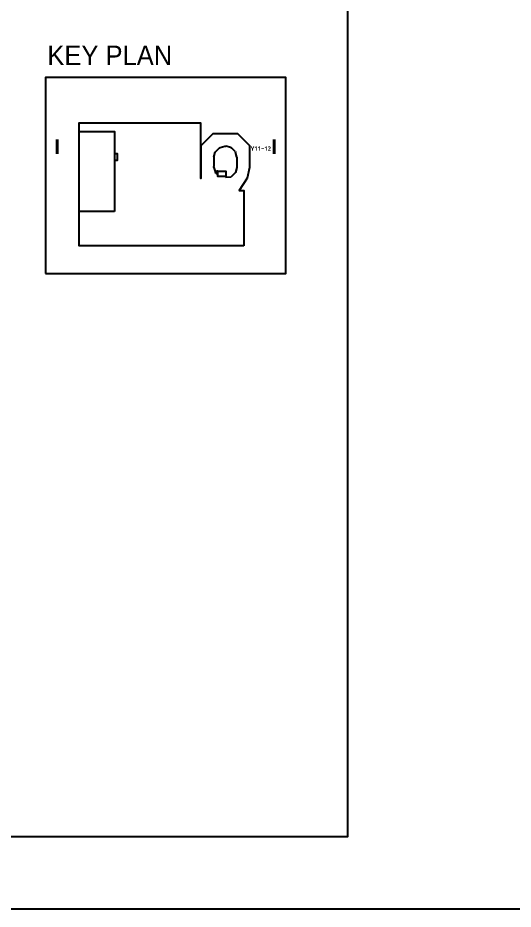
# Model space of a CAD drawing. Header units: millimetres. Extents: x 4754612 to 5801174, y 2368242 to 2777223.
# Drawn here: x 5176298 to 5277893, y 2368242 to 2550903 of the extents above; entities that cross this region are included whole.
import ezdxf
from ezdxf.enums import TextEntityAlignment as Align

# ---------------------------------------------------------------- set-up
doc = ezdxf.new("R2010")
doc.units = ezdxf.units.MM
doc.header["$LTSCALE"] = 1000
doc.layers.get('DEFPOINTS').update_dxf_attribs({"color": 151})
for name, color, linetype in [('A-TXT-2.7', 3, 'Continuous'), ('CON', 2, 'Continuous'), ('SYM', 7, 'Continuous')]:
    doc.layers.add(name, color=color, linetype=linetype)
doc.layers.add('Guide-line', color=151, linetype='Continuous', plot=False)
doc.styles.add('돋움', font='')
doc.styles.add('맑은고딕', font='malgunbd.ttf')
doc.styles.get('돋움').set_extended_font_data('Dotum')

# ---------------------------------------------------------------- blocks, each defined once
blk = doc.blocks.new('xxxxxxxx')
at = {"layer": 'DEFPOINTS', "linetype": 'ByBlock'}
for points in [[(44842066, -10941107), (45346066, -10941107), (45346066, -11297507), (44842066, -11297507)], [(44856466, -10955083), (45292815, -10955083), (45292815, -11282683), (44856466, -11282683)]]:
    blk.add_lwpolyline(points, close=True, dxfattribs=at)

msp = doc.modelspace()

# ---------------------------------------------------------------- linework, layer by layer
at = {"layer": 'CON'}
for p, q in [((5217767.269, 2524317.96), (5218782.458, 2524589.983)), ((5218782.458, 2524589.983), (5218943.166, 2524589.983)), ((5219958.356, 2524317.96), (5218943.166, 2524589.983)), ((5216532.548, 2522340.069), (5216804.568, 2523355.259)), ((5216804.568, 2523355.259), (5216884.921, 2523494.436)), ((5216884.921, 2523494.436), (5217628.092, 2524237.606)), ((5217628.092, 2524237.606), (5217767.269, 2524317.96)), ((5219958.356, 2524317.96), (5220097.533, 2524237.606)), ((5220840.703, 2523494.436), (5220097.533, 2524237.606)), ((5220840.703, 2523494.436), (5220921.057, 2523355.259)), ((5221193.076, 2522340.069), (5220921.057, 2523355.259)), ((5216532.548, 2522340.069), (5216532.548, 2520411.575)), ((5221193.076, 2522340.069), (5221193.068, 2522179.354)), ((5221193.068, 2522179.354), (5221193.068, 2520411.575)), ((5216532.548, 2520250.867), (5216532.548, 2520411.575)), ((5216532.548, 2520250.867), (5216808.056, 2519237.688)), ((5216888.41, 2519098.511), (5216808.056, 2519237.688)), ((5216888.41, 2519098.511), (5216970.697, 2519016.667)), ((5217066.61, 2519500.384), (5217066.61, 2519056.548)), ((5217348.942, 2519500.384), (5217066.61, 2519500.384)), ((5220837.209, 2519098.509), (5220094.045, 2518359.358)), ((5220917.563, 2519237.686), (5220837.209, 2519098.509)), ((5221193.076, 2520250.867), (5220917.563, 2519237.686)), ((5221193.068, 2520411.575), (5221193.076, 2520250.867)), ((5218939.95, 2518407.571), (5218939.95, 2518209.882)), ((5219954.868, 2518279.004), (5218943.167, 2518209.881)), ((5220094.045, 2518359.358), (5219954.868, 2518279.004))]:
    msp.add_line(p, q, dxfattribs=at)
msp.add_lwpolyline([(5222623.376, 2504164.01), (5188906.869, 2504164.01), (5188906.869, 2529363.001), (5213784.444, 2529363.001), (5213784.444, 2518033.098), (5213913.003, 2518033.098), (5213913.003, 2524770.65), (5216351.863, 2527209.51), (5221373.747, 2527209.51), (5223812.606, 2524770.65), (5223812.606, 2520238.493), (5223338.591, 2518073.923), (5221725.865, 2515497.932), (5222623.376, 2515497.932), (5222623.376, 2504164.01)], dxfattribs=at)
for points in [[(5196138.722, 2511203.014), (5188906.873, 2511203.014), (5188906.873, 2527627.357), (5194370.936, 2527627.357), (5196138.722, 2527627.357), (5196138.722, 2527056.844)], [(5196138.722, 2523018.114), (5196138.722, 2521732.455), (5196725.306, 2521732.455), (5196725.306, 2523018.114)], [(5218943.19, 2518407.609), (5217352.182, 2518407.609), (5217352.182, 2519500.422), (5218943.19, 2519500.422)]]:
    msp.add_lwpolyline(points, close=True, dxfattribs=at)
msp.add_arc((5217010.362, 2519056.548), 56.248, 225.15503462, 0, dxfattribs=at)
at = {"layer": 'SYM'}
msp.add_lwpolyline([(5181994.097, 2498503.641), (5231283.629, 2498503.641), (5231283.629, 2538658.526), (5181994.097, 2538658.526)], close=True, dxfattribs=at)
at = {"layer": 'SYM', "color": 2}
msp.add_lwpolyline([(5228867.793, 2525984.987, 600, 600, 0), (5228867.793, 2522984.987, 0, 0, 0), (5184356.903, 2522984.987, 600, 600, 0), (5184356.903, 2525984.987, 600, 600, 0)], format="xyseb", dxfattribs=at)

# ---------------------------------------------------------------- block references
at = {"layer": 'Guide-line'}
msp.add_blockref('xxxxxxxx', (-40048892.161, 13665748.774), dxfattribs=at)

# ---------------------------------------------------------------- texts
at = {"layer": 'A-TXT-2.7', "style": '돋움'}
msp.add_text('KEY PLAN', height=4000, dxfattribs=at).set_placement((5182363.257, 2543212.61), align=Align.MIDDLE_LEFT)
at = {"layer": 'Guide-line', "style": '맑은고딕'}
msp.add_text('Y11~12', height=900, dxfattribs=at).set_placement((5226140.76, 2524103.966), align=Align.MIDDLE_CENTER)

doc.saveas('drawing.dxf')
